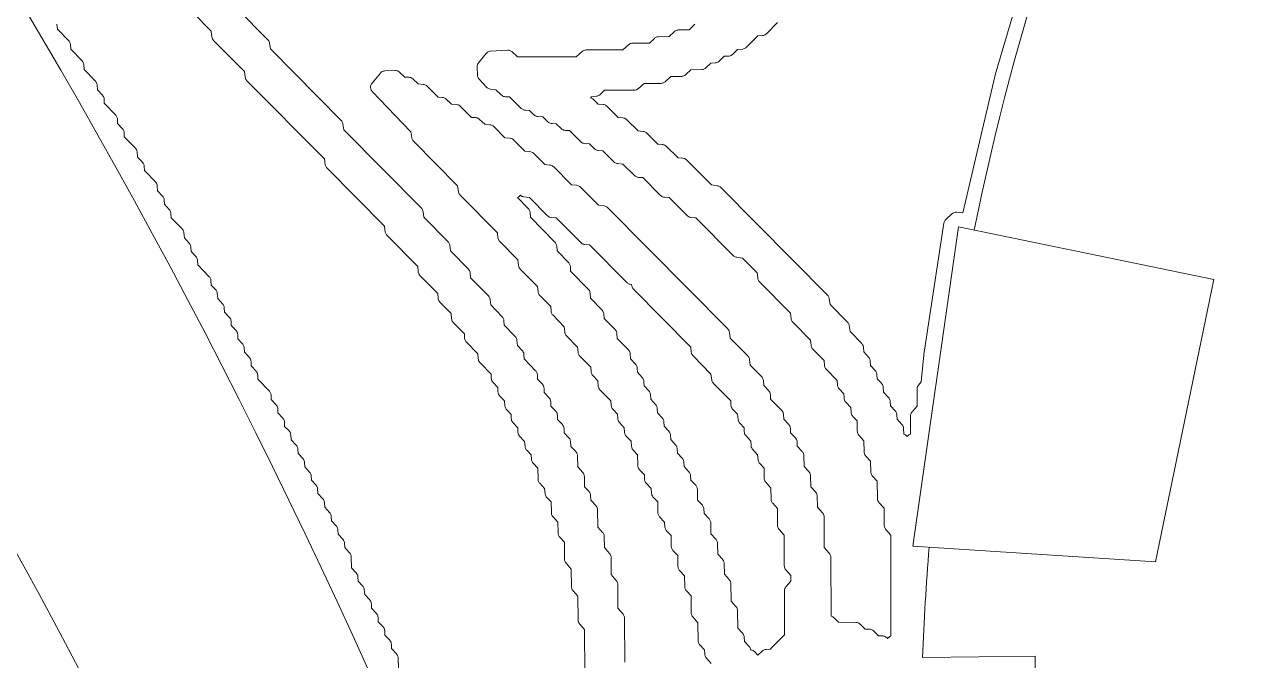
# Model space of a CAD drawing. Header units: inches. Extents: x 36 to 80.1, y 17.3 to 55.9.
# Drawn here: x 41.015 to 45.946, y 43.23 to 45.763 of the extents above; entities that cross this region are included whole.
import ezdxf

# ---------------------------------------------------------------- set-up
doc = ezdxf.new("R2010")
doc.units = ezdxf.units.IN
doc.layers.add('01_ORIGINAL_CAD', color=7, linetype='CONTINUOUS', lineweight=20)
doc.layers.add('02_APPROVED_PDF_OUTLINES', color=7, linetype='CONTINUOUS', lineweight=15)

msp = doc.modelspace()

# ---------------------------------------------------------------- linework, layer by layer
at = {"layer": '01_ORIGINAL_CAD'}
for points in [[(44.2832, 37.0838, 0.090917), (40.9305, 45.9685, -0.652582), (40.9305, 49.0108, -0.158741), (45.0035, 48.4251, -0.098355), (47.824, 46.2028), (47.7547, 46.078)], [(47.0869, 44.6297, -0.062406), (47.763, 46.0735), (45.5722, 47.2899, 0.058367), (44.8008, 44.9442, 0.058367)], [(44.6214, 43.6801, 0.010358), (44.595, 43.2412)]]:
    msp.add_lwpolyline(points, format="xyb", dxfattribs=at)
msp.add_lwpolyline([(45.7571, 44.7481), (44.7382, 44.9571), (44.5564, 43.6842), (45.5244, 43.6224)], close=True, dxfattribs=at)
for points in [[(45.0437, 43.247), (44.595, 43.2412)], [(44.8072, 41.4818), (44.7991, 41.881), (45.0612, 41.8863), (45.0437, 43.247)]]:
    msp.add_lwpolyline(points, dxfattribs=at)
msp.add_arc((22.064, 33.1953), 21.6191, 354.05829, 36.03187, dxfattribs=at)
at = {"layer": '02_APPROVED_PDF_OUTLINES'}
for points in [[(45.0605, 46.1567), (44.8845, 45.5639), (44.8841, 45.5625), (44.7552, 45.0128), (44.7316, 45.0156), (44.7284, 45.0157), (44.7253, 45.0155), (44.7223, 45.0149), (44.7193, 45.0139), (44.7165, 45.0126), (44.7139, 45.0109), (44.7115, 45.0089), (44.688, 44.9867), (44.6857, 44.9843), (44.6838, 44.9816), (44.6823, 44.9787), (44.6812, 44.9756), (44.6805, 44.9723), (44.6, 44.4493), (44.5998, 44.448), (44.5892, 44.3398), (44.5789, 44.3269), (44.577, 44.3241), (44.5755, 44.3212), (44.5743, 44.318), (44.5737, 44.3147), (44.5734, 44.3113), (44.5733, 44.2434), (44.5532, 44.2203), (44.5511, 44.2175), (44.5494, 44.2143), (44.5481, 44.211), (44.5474, 44.2075), (44.5471, 44.2039), (44.547, 44.1313), (44.5463, 44.1311), (44.5432, 44.1297), (44.5403, 44.1279), (44.5376, 44.1258), (44.5339, 44.1223), (44.5302, 44.1258), (44.5275, 44.1279), (44.5246, 44.1297), (44.5215, 44.131), (44.5202, 44.1314), (44.5196, 44.1537), (44.5193, 44.1567), (44.5187, 44.1596), (44.5177, 44.1625), (44.5164, 44.1652), (44.5148, 44.1677), (44.5129, 44.1701), (44.4937, 44.1906), (44.4929, 44.2078), (44.4925, 44.2113), (44.4916, 44.2147), (44.4903, 44.218), (44.4885, 44.221), (44.4862, 44.2237), (44.467, 44.2443), (44.4663, 44.2614), (44.4659, 44.2649), (44.465, 44.2684), (44.4636, 44.2716), (44.4618, 44.2746), (44.4596, 44.2774), (44.44, 44.2984), (44.4382, 44.3188), (44.4377, 44.3221), (44.4367, 44.3254), (44.4352, 44.3285), (44.4334, 44.3314), (44.4312, 44.334), (44.4137, 44.3519), (44.413, 44.3688), (44.4126, 44.3723), (44.4117, 44.3757), (44.4103, 44.3789), (44.4085, 44.382), (44.4063, 44.3847), (44.3871, 44.4053), (44.3863, 44.4224), (44.3859, 44.4259), (44.385, 44.4293), (44.3837, 44.4326), (44.3819, 44.4356), (44.3796, 44.4384), (44.3605, 44.4589), (44.3597, 44.4761), (44.3594, 44.4791), (44.3587, 44.482), (44.3577, 44.4848), (44.3563, 44.4875), (44.3547, 44.49), (44.3527, 44.4923), (44.3063, 44.5406), (44.303, 44.5638), (44.3024, 44.5669), (44.3013, 44.5699), (44.2999, 44.5728), (44.2981, 44.5755), (44.296, 44.5779), (44.2264, 44.6481), (44.2232, 44.6711), (44.2225, 44.6742), (44.2215, 44.6772), (44.2201, 44.6801), (44.2183, 44.6828), (44.2162, 44.6852), (43.7907, 45.1143), (43.7882, 45.1165), (43.7856, 45.1183), (43.7827, 45.1197), (43.7796, 45.1208), (43.7764, 45.1215), (43.7538, 45.1247), (43.6554, 45.2235), (43.6528, 45.2258), (43.6499, 45.2277), (43.6467, 45.2292), (43.6434, 45.2302), (43.6399, 45.2308), (43.6201, 45.2325), (43.5728, 45.2788), (43.5705, 45.2807), (43.568, 45.2824), (43.5653, 45.2838), (43.5624, 45.2849), (43.5595, 45.2855), (43.5564, 45.2859), (43.5401, 45.2866), (43.4959, 45.3308), (43.4933, 45.3331), (43.4904, 45.335), (43.4872, 45.3364), (43.4839, 45.3374), (43.4804, 45.338), (43.4608, 45.3397), (43.4162, 45.3844), (43.4135, 45.3867), (43.4106, 45.3886), (43.4075, 45.39), (43.4041, 45.3911), (43.4007, 45.3916), (43.3811, 45.3934), (43.3364, 45.438), (43.3338, 45.4403), (43.3309, 45.4422), (43.3277, 45.4437), (43.3244, 45.4447), (43.321, 45.4452), (43.3013, 45.447), (43.2832, 45.4649), (43.2808, 45.467), (43.278, 45.4688), (43.2751, 45.4703), (43.272, 45.4713), (43.2706, 45.4716), (43.2706, 45.472), (43.2747, 45.4761), (43.2943, 45.4779), (43.2977, 45.4785), (43.301, 45.4795), (43.3042, 45.4809), (43.3071, 45.4828), (43.3097, 45.4851), (43.3268, 45.5021), (43.4459, 45.5025), (43.4489, 45.5027), (43.4519, 45.5032), (43.4547, 45.5041), (43.4575, 45.5054), (43.4601, 45.507), (43.4624, 45.5088), (43.4852, 45.5291), (43.5521, 45.5294), (43.5551, 45.5296), (43.558, 45.5302), (43.5609, 45.5311), (43.5636, 45.5323), (43.5662, 45.5339), (43.5686, 45.5357), (43.5915, 45.5562), (43.6349, 45.5572), (43.638, 45.5574), (43.641, 45.5581), (43.6439, 45.5591), (43.6467, 45.5604), (43.6492, 45.5621), (43.6516, 45.5641), (43.6716, 45.5831), (43.7145, 45.5841), (43.7176, 45.5843), (43.7206, 45.585), (43.7235, 45.586), (43.7263, 45.5873), (43.7288, 45.589), (43.7312, 45.591), (43.7514, 45.6102), (43.7681, 45.611), (43.7717, 45.6114), (43.7751, 45.6123), (43.7784, 45.6137), (43.7815, 45.6156), (43.7842, 45.6178), (43.8044, 45.6371), (43.8211, 45.6379), (43.8247, 45.6383), (43.8281, 45.6392), (43.8314, 45.6406), (43.8345, 45.6425), (43.8373, 45.6447), (43.8579, 45.6644), (43.8779, 45.6662), (43.8813, 45.6668), (43.8847, 45.6678), (43.8878, 45.6693), (43.8908, 45.6712), (43.8934, 45.6735), (43.9378, 45.7182), (43.9574, 45.72), (43.9609, 45.7205), (43.9642, 45.7215), (43.9674, 45.723), (43.9703, 45.7249), (43.9729, 45.7272), (44.0174, 45.7719)], [(41.6866, 45.8103), (41.7581, 45.7378), (41.7613, 45.7148), (41.762, 45.7117), (41.763, 45.7086), (41.7645, 45.7058), (41.7662, 45.7031), (41.7683, 45.7007), (41.8911, 45.5768), (41.8944, 45.5539), (41.895, 45.5507), (41.8961, 45.5477), (41.8975, 45.5448), (41.8993, 45.5421), (41.9014, 45.5397), (42.2103, 45.2282), (42.2136, 45.2052), (42.2142, 45.202), (42.2153, 45.199), (42.2167, 45.1961), (42.2185, 45.1935), (42.2206, 45.191), (42.4497, 44.9599), (42.453, 44.9369), (42.4536, 44.9338), (42.4547, 44.9308), (42.4561, 44.9279), (42.4579, 44.9252), (42.46, 44.9228), (42.5823, 44.7995), (42.584, 44.7796), (42.5845, 44.7762), (42.5856, 44.7728), (42.587, 44.7697), (42.5889, 44.7668), (42.5911, 44.7642), (42.6621, 44.6923), (42.6638, 44.6723), (42.6644, 44.6689), (42.6654, 44.6656), (42.6668, 44.6624), (42.6687, 44.6595), (42.6709, 44.6569), (42.7153, 44.6118), (42.7171, 44.5918), (42.7176, 44.5884), (42.7186, 44.5851), (42.7201, 44.582), (42.7219, 44.5791), (42.7242, 44.5764), (42.7681, 44.5317), (42.7689, 44.515), (42.7692, 44.512), (42.7699, 44.509), (42.7709, 44.5062), (42.7722, 44.5035), (42.7739, 44.501), (42.7759, 44.4987), (42.8218, 44.451), (42.8236, 44.4308), (42.8241, 44.4274), (42.8251, 44.4241), (42.8266, 44.421), (42.8284, 44.4181), (42.8307, 44.4155), (42.8746, 44.3708), (42.8754, 44.354), (42.8758, 44.3505), (42.8767, 44.3471), (42.878, 44.3438), (42.8799, 44.3408), (42.8821, 44.338), (42.9013, 44.3175), (42.902, 44.3003), (42.9024, 44.2968), (42.9033, 44.2934), (42.9047, 44.2902), (42.9065, 44.2871), (42.9087, 44.2844), (42.9283, 44.2634), (42.9301, 44.243), (42.9306, 44.2396), (42.9316, 44.2364), (42.9331, 44.2332), (42.9349, 44.2304), (42.9371, 44.2278), (42.9546, 44.2099), (42.9553, 44.193), (42.9557, 44.1895), (42.9566, 44.1861), (42.958, 44.1828), (42.9598, 44.1798), (42.962, 44.1771), (42.9812, 44.1565), (42.982, 44.1394), (42.9824, 44.1358), (42.9833, 44.1324), (42.9846, 44.1292), (42.9864, 44.1261), (42.9887, 44.1234), (43.0083, 44.1024), (43.01, 44.082), (43.0106, 44.0787), (43.0116, 44.0754), (43.013, 44.0723), (43.0148, 44.0694), (43.0171, 44.0668), (43.0345, 44.0489), (43.0353, 44.032), (43.0357, 44.0285), (43.0366, 44.0251), (43.0379, 44.0219), (43.0397, 44.0188), (43.042, 44.0161), (43.0609, 43.9958), (43.0619, 43.9521), (43.0622, 43.949), (43.0628, 43.9461), (43.0638, 43.9432), (43.0651, 43.9405), (43.0667, 43.9379), (43.0687, 43.9356), (43.0882, 43.9146), (43.09, 43.8942), (43.0906, 43.8908), (43.0916, 43.8876), (43.093, 43.8844), (43.0948, 43.8816), (43.097, 43.879), (43.1143, 43.8613), (43.1153, 43.8179), (43.1155, 43.8149), (43.1161, 43.8119), (43.1171, 43.809), (43.1184, 43.8063), (43.1201, 43.8038), (43.122, 43.8014), (43.141, 43.7811), (43.142, 43.7374), (43.1422, 43.7344), (43.1428, 43.7314), (43.1438, 43.7285), (43.1451, 43.7258), (43.1468, 43.7233), (43.1487, 43.7209), (43.1675, 43.7008), (43.1679, 43.6333), (43.1681, 43.6297), (43.1689, 43.6263), (43.1702, 43.6229), (43.1719, 43.6198), (43.1741, 43.617), (43.1943, 43.5938), (43.1955, 43.5229), (43.1957, 43.5199), (43.1963, 43.5169), (43.1973, 43.5139), (43.1986, 43.5112), (43.2002, 43.5086), (43.2022, 43.5062), (43.221, 43.4861), (43.2214, 43.3918), (43.2217, 43.3882), (43.2225, 43.3848), (43.2237, 43.3814), (43.2255, 43.3783), (43.2276, 43.3755), (43.2478, 43.3524), (43.2484, 43.1771)], [(43.4076, 43.2221), (43.407, 43.3979), (43.4067, 43.4015), (43.406, 43.405), (43.4047, 43.4083), (43.403, 43.4115), (43.4008, 43.4143), (43.3807, 43.4374), (43.3802, 43.5322), (43.3799, 43.5357), (43.3792, 43.5392), (43.3779, 43.5425), (43.3762, 43.5457), (43.374, 43.5485), (43.3538, 43.5716), (43.3535, 43.6395), (43.3532, 43.6431), (43.3524, 43.6465), (43.3512, 43.6499), (43.3494, 43.653), (43.3473, 43.6558), (43.3269, 43.6791), (43.3259, 43.7232), (43.3257, 43.7263), (43.325, 43.7292), (43.3241, 43.7321), (43.3228, 43.7348), (43.3211, 43.7374), (43.3192, 43.7397), (43.3003, 43.76), (43.2992, 43.8304), (43.2989, 43.8335), (43.2983, 43.8365), (43.2974, 43.8394), (43.296, 43.8421), (43.2944, 43.8447), (43.2925, 43.8471), (43.2729, 43.8681), (43.2711, 43.8884), (43.2705, 43.8918), (43.2695, 43.8951), (43.2681, 43.8982), (43.2663, 43.9011), (43.2641, 43.9037), (43.247, 43.9212), (43.2467, 43.9616), (43.2464, 43.9651), (43.2456, 43.9686), (43.2444, 43.9719), (43.2426, 43.975), (43.2405, 43.9778), (43.2201, 44.0011), (43.2191, 44.0452), (43.2189, 44.0483), (43.2183, 44.0512), (43.2173, 44.0541), (43.216, 44.0568), (43.2143, 44.0594), (43.2124, 44.0617), (43.1928, 44.0827), (43.191, 44.1031), (43.1905, 44.1065), (43.1895, 44.1098), (43.1881, 44.1129), (43.1862, 44.1158), (43.184, 44.1184), (43.1666, 44.1363), (43.1658, 44.1531), (43.1654, 44.1566), (43.1645, 44.16), (43.1631, 44.1633), (43.1613, 44.1663), (43.1591, 44.1691), (43.1399, 44.1896), (43.1392, 44.2068), (43.1388, 44.2103), (43.1379, 44.2137), (43.1365, 44.2169), (43.1347, 44.22), (43.1325, 44.2227), (43.1133, 44.2433), (43.1125, 44.2604), (43.1121, 44.2639), (43.1112, 44.2673), (43.1099, 44.2706), (43.108, 44.2736), (43.1058, 44.2764), (43.0866, 44.2969), (43.0859, 44.3141), (43.0855, 44.3176), (43.0846, 44.321), (43.0832, 44.3243), (43.0814, 44.3273), (43.0792, 44.33), (43.06, 44.3506), (43.0592, 44.3677), (43.0589, 44.3707), (43.0582, 44.3737), (43.0572, 44.3765), (43.0559, 44.3792), (43.0542, 44.3817), (43.0523, 44.384), (43.0067, 44.4313), (43.006, 44.4482), (43.0056, 44.4517), (43.0047, 44.4551), (43.0033, 44.4584), (43.0015, 44.4614), (42.9993, 44.4642), (42.9797, 44.4852), (42.9779, 44.5055), (42.9774, 44.5089), (42.9764, 44.5122), (42.9749, 44.5154), (42.9731, 44.5183), (42.9708, 44.5209), (42.9268, 44.5656), (42.9261, 44.5824), (42.9258, 44.5854), (42.9251, 44.5883), (42.9241, 44.5911), (42.9228, 44.5938), (42.9211, 44.5963), (42.9191, 44.5986), (42.8732, 44.6463), (42.8714, 44.6665), (42.8709, 44.6699), (42.8699, 44.6732), (42.8684, 44.6763), (42.8666, 44.6792), (42.8643, 44.6819), (42.7933, 44.7538), (42.7916, 44.7738), (42.791, 44.7772), (42.79, 44.7805), (42.7886, 44.7836), (42.7867, 44.7865), (42.7845, 44.7892), (42.713, 44.8616), (42.7098, 44.8847), (42.7091, 44.8878), (42.7081, 44.8908), (42.7066, 44.8937), (42.7049, 44.8964), (42.7027, 44.8988), (42.6066, 44.9958), (42.6033, 45.0188), (42.6027, 45.0219), (42.6016, 45.0249), (42.6002, 45.0278), (42.5984, 45.0305), (42.5963, 45.0329), (42.2874, 45.3445), (42.2841, 45.3675), (42.2835, 45.3706), (42.2824, 45.3736), (42.281, 45.3765), (42.2792, 45.3792), (42.2771, 45.3816), (41.9948, 45.6663), (41.9915, 45.6893), (41.9909, 45.6925), (41.9898, 45.6955), (41.9884, 45.6984), (41.9866, 45.701), (41.9845, 45.7034), (41.8622, 45.8268)], [(42.505, 43.1961), (42.504, 43.2395), (42.5037, 43.2425), (42.5031, 43.2455), (42.5021, 43.2484), (42.5008, 43.2511), (42.4992, 43.2537), (42.4972, 43.256), (42.4781, 43.2765), (42.4773, 43.2937), (42.4769, 43.2972), (42.476, 43.3006), (42.4746, 43.3039), (42.4728, 43.3069), (42.4706, 43.3097), (42.4514, 43.3302), (42.4507, 43.3474), (42.4502, 43.3509), (42.4494, 43.3543), (42.448, 43.3575), (42.4462, 43.3606), (42.444, 43.3633), (42.4248, 43.3839), (42.424, 43.401), (42.4236, 43.4045), (42.4227, 43.4079), (42.4213, 43.4112), (42.4195, 43.4142), (42.4173, 43.417), (42.3981, 43.4375), (42.3974, 43.4547), (42.397, 43.4582), (42.3961, 43.4616), (42.3947, 43.4649), (42.3929, 43.4679), (42.3907, 43.4706), (42.3711, 43.4916), (42.3693, 43.512), (42.3687, 43.5154), (42.3677, 43.5187), (42.3663, 43.5218), (42.3645, 43.5247), (42.3623, 43.5273), (42.3448, 43.5452), (42.3441, 43.562), (42.3437, 43.5655), (42.3428, 43.5689), (42.3414, 43.5722), (42.3396, 43.5752), (42.3374, 43.578), (42.3184, 43.5983), (42.3174, 43.642), (42.3171, 43.645), (42.3165, 43.648), (42.3155, 43.6508), (42.3142, 43.6536), (42.3126, 43.6561), (42.3107, 43.6585), (42.2915, 43.679), (42.2907, 43.6962), (42.2903, 43.6997), (42.2894, 43.7031), (42.2881, 43.7063), (42.2862, 43.7094), (42.284, 43.7121), (42.2648, 43.7327), (42.2641, 43.7498), (42.2637, 43.7533), (42.2628, 43.7567), (42.2614, 43.76), (42.2596, 43.763), (42.2574, 43.7658), (42.2382, 43.7863), (42.2374, 43.8035), (42.237, 43.807), (42.2361, 43.8104), (42.2348, 43.8137), (42.2329, 43.8167), (42.2307, 43.8194), (42.2115, 43.84), (42.2108, 43.8571), (42.2104, 43.8607), (42.2095, 43.8641), (42.2081, 43.8673), (42.2063, 43.8704), (42.2041, 43.8731), (42.1845, 43.8941), (42.1827, 43.9145), (42.1822, 43.9178), (42.1812, 43.9211), (42.1797, 43.9242), (42.1779, 43.9271), (42.1757, 43.9297), (42.1582, 43.9476), (42.1575, 43.9645), (42.1571, 43.968), (42.1562, 43.9714), (42.1548, 43.9746), (42.153, 43.9777), (42.1508, 43.9804), (42.1316, 44.001), (42.1308, 44.0181), (42.1304, 44.0216), (42.1295, 44.025), (42.1282, 44.0283), (42.1264, 44.0313), (42.1241, 44.0341), (42.105, 44.0546), (42.1042, 44.0718), (42.1038, 44.0753), (42.1029, 44.0787), (42.1015, 44.082), (42.0997, 44.085), (42.0975, 44.0877), (42.0779, 44.1087), (42.0761, 44.1291), (42.0756, 44.1325), (42.0746, 44.1358), (42.0732, 44.1389), (42.0713, 44.1418), (42.0691, 44.1444), (42.0517, 44.1623), (42.0509, 44.1791), (42.0505, 44.1826), (42.0496, 44.186), (42.0482, 44.1893), (42.0464, 44.1923), (42.0442, 44.1951), (42.025, 44.2156), (42.0243, 44.2328), (42.0239, 44.2363), (42.023, 44.2397), (42.0216, 44.2429), (42.0198, 44.246), (42.0176, 44.2487), (41.9984, 44.2693), (41.9976, 44.2864), (41.9973, 44.2894), (41.9966, 44.2923), (41.9956, 44.2952), (41.9943, 44.2979), (41.9926, 44.3004), (41.9906, 44.3027), (41.9451, 44.35), (41.9444, 44.3669), (41.944, 44.3704), (41.9431, 44.3738), (41.9417, 44.3771), (41.9399, 44.3801), (41.9377, 44.3829), (41.9185, 44.4034), (41.9177, 44.4206), (41.9173, 44.4241), (41.9164, 44.4275), (41.9151, 44.4307), (41.9132, 44.4338), (41.911, 44.4365), (41.8914, 44.4575), (41.8896, 44.4779), (41.8891, 44.4813), (41.8881, 44.4845), (41.8867, 44.4877), (41.8848, 44.4905), (41.8826, 44.4931), (41.8652, 44.511), (41.8644, 44.5279), (41.864, 44.5314), (41.8631, 44.5348), (41.8618, 44.5381), (41.8599, 44.5411), (41.8577, 44.5438), (41.8385, 44.5644), (41.8378, 44.5815), (41.8374, 44.5851), (41.8365, 44.5885), (41.8351, 44.5917), (41.8333, 44.5948), (41.8311, 44.5975), (41.8119, 44.618), (41.8111, 44.6352), (41.8107, 44.6387), (41.8098, 44.6421), (41.8085, 44.6454), (41.8067, 44.6484), (41.8044, 44.6512), (41.7848, 44.6721), (41.783, 44.6925), (41.7825, 44.6959), (41.7815, 44.6992), (41.7801, 44.7023), (41.7783, 44.7052), (41.776, 44.7078), (41.7586, 44.7257), (41.7578, 44.7425), (41.7575, 44.7455), (41.7569, 44.7484), (41.7558, 44.7513), (41.7545, 44.754), (41.7528, 44.7565), (41.7509, 44.7588), (41.7054, 44.8061), (41.7046, 44.823), (41.7042, 44.8265), (41.7033, 44.8299), (41.7019, 44.8332), (41.7001, 44.8362), (41.6979, 44.839), (41.6787, 44.8595), (41.678, 44.8767), (41.6776, 44.8802), (41.6767, 44.8836), (41.6753, 44.8868), (41.6735, 44.8899), (41.6713, 44.8926), (41.6517, 44.9136), (41.6499, 44.934), (41.6493, 44.9374), (41.6483, 44.9407), (41.6469, 44.9438), (41.645, 44.9467), (41.6428, 44.9493), (41.5988, 44.994), (41.5981, 45.0108), (41.5977, 45.0143), (41.5968, 45.0177), (41.5954, 45.021), (41.5936, 45.024), (41.5914, 45.0268), (41.5722, 45.0473), (41.5714, 45.0645), (41.571, 45.068), (41.5701, 45.0714), (41.5688, 45.0746), (41.5669, 45.0777), (41.5647, 45.0804), (41.5451, 45.1014), (41.5433, 45.1218), (41.5428, 45.1252), (41.5418, 45.1285), (41.5404, 45.1316), (41.5385, 45.1345), (41.5362, 45.1371), (41.4923, 45.1818), (41.4915, 45.1986), (41.4911, 45.2021), (41.4902, 45.2055), (41.4889, 45.2088), (41.4871, 45.2118), (41.4848, 45.2146), (41.4652, 45.2356), (41.4634, 45.2559), (41.4629, 45.2593), (41.4619, 45.2626), (41.4605, 45.2658), (41.4586, 45.2687), (41.4564, 45.2713), (41.4124, 45.316), (41.4116, 45.3328), (41.4112, 45.3363), (41.4103, 45.3397), (41.409, 45.3429), (41.4072, 45.346), (41.4049, 45.3487), (41.3858, 45.3692), (41.385, 45.3864), (41.3847, 45.3894), (41.384, 45.3923), (41.383, 45.3952), (41.3816, 45.3978), (41.38, 45.4003), (41.378, 45.4026), (41.3325, 45.4499), (41.3318, 45.4669), (41.3314, 45.4704), (41.3305, 45.4738), (41.3291, 45.4771), (41.3273, 45.4801), (41.3251, 45.4828), (41.3055, 45.5038), (41.3037, 45.5242), (41.3031, 45.5276), (41.3021, 45.5309), (41.3007, 45.534), (41.2988, 45.5369), (41.2966, 45.5395), (41.2522, 45.5847), (41.2504, 45.6047), (41.2499, 45.6081), (41.2489, 45.6114), (41.2474, 45.6145), (41.2456, 45.6174), (41.2433, 45.62), (41.1989, 45.6652), (41.1972, 45.6852), (41.1966, 45.6886), (41.1956, 45.6919), (41.1942, 45.695), (41.1923, 45.6979), (41.1901, 45.7005), (41.1457, 45.7456), (41.1439, 45.7656)], [(43.6874, 45.7646), (43.6845, 45.7627), (43.6819, 45.7604), (43.6646, 45.7432), (43.622, 45.7422), (43.6189, 45.7419), (43.6159, 45.7413), (43.613, 45.7403), (43.6102, 45.739), (43.6077, 45.7373), (43.6053, 45.7353), (43.5853, 45.7163), (43.5424, 45.7153), (43.5393, 45.715), (43.5363, 45.7144), (43.5334, 45.7134), (43.5307, 45.7121), (43.5281, 45.7104), (43.5257, 45.7084), (43.506, 45.6896), (43.4396, 45.6893), (43.4366, 45.6891), (43.4336, 45.6885), (43.4307, 45.6876), (43.428, 45.6863), (43.4254, 45.6848), (43.4231, 45.6829), (43.4003, 45.6627), (43.2539, 45.6623), (43.2508, 45.6621), (43.2479, 45.6615), (43.245, 45.6606), (43.2422, 45.6594), (43.2397, 45.6578), (43.2373, 45.6559), (43.2146, 45.6357), (42.9807, 45.6355), (42.9579, 45.6557), (42.9553, 45.6578), (42.9524, 45.6594), (42.9494, 45.6607), (42.9463, 45.6615), (42.943, 45.662), (42.9397, 45.662), (42.873, 45.6578), (42.8696, 45.6573), (42.8663, 45.6564), (42.8632, 45.6551), (42.8603, 45.6533), (42.8576, 45.6512), (42.8553, 45.6487), (42.8245, 45.6113), (42.8227, 45.6089), (42.8212, 45.6062), (42.8201, 45.6034), (42.8193, 45.6005), (42.8189, 45.5975), (42.8188, 45.5945), (42.82, 45.562), (42.8204, 45.5584), (42.8213, 45.5549), (42.8226, 45.5516), (42.8245, 45.5485), (42.8268, 45.5457), (42.8566, 45.5141), (42.859, 45.5118), (42.8618, 45.5098), (42.8648, 45.5083), (42.8679, 45.5072), (42.8712, 45.5065), (42.8943, 45.5032), (42.9156, 45.483), (42.9184, 45.4807), (42.9214, 45.4789), (42.9247, 45.4775), (42.9282, 45.4766), (42.9317, 45.4761), (42.9482, 45.4754), (42.9951, 45.4296), (42.9974, 45.4276), (42.9999, 45.4259), (43.0026, 45.4246), (43.0055, 45.4235), (43.0084, 45.4228), (43.0114, 45.4225), (43.0279, 45.4218), (43.0455, 45.4043), (43.0481, 45.4021), (43.051, 45.4002), (43.0541, 45.3988), (43.0574, 45.3977), (43.0609, 45.3972), (43.0809, 45.3954), (43.1016, 45.3758), (43.1044, 45.3735), (43.1074, 45.3716), (43.1107, 45.3702), (43.1142, 45.3693), (43.1177, 45.3689), (43.1345, 45.3682), (43.1548, 45.349), (43.1575, 45.3467), (43.1606, 45.3448), (43.1639, 45.3434), (43.1673, 45.3425), (43.1709, 45.3421), (43.1872, 45.3414), (43.2314, 45.2972), (43.234, 45.2949), (43.2369, 45.293), (43.2401, 45.2915), (43.2434, 45.2905), (43.2469, 45.29), (43.2669, 45.2882), (43.2876, 45.2685), (43.2904, 45.2663), (43.2934, 45.2644), (43.2967, 45.263), (43.3002, 45.2621), (43.3037, 45.2617), (43.3201, 45.261), (43.3643, 45.2168), (43.3669, 45.2145), (43.3698, 45.2126), (43.373, 45.2111), (43.3763, 45.2101), (43.3798, 45.2096), (43.3995, 45.2078), (43.4468, 45.1616), (43.4491, 45.1596), (43.4516, 45.1579), (43.4544, 45.1565), (43.4572, 45.1555), (43.4602, 45.1548), (43.4632, 45.1545), (43.4795, 45.1538), (43.5503, 45.0827), (43.5529, 45.0805), (43.5559, 45.0786), (43.559, 45.0771), (43.5624, 45.076), (43.5658, 45.0755), (43.5854, 45.0738), (43.6566, 45.0023), (43.6593, 45), (43.6622, 44.9981), (43.6654, 44.9966), (43.6687, 44.9956), (43.6721, 44.9951), (43.6917, 44.9933), (43.8404, 44.8433), (43.8429, 44.8412), (43.8455, 44.8394), (43.8484, 44.8379), (43.8515, 44.8369), (43.8547, 44.8362), (43.8773, 44.833), (43.9361, 44.7737), (43.9378, 44.7537), (43.9384, 44.7503), (43.9394, 44.747), (43.9408, 44.7439), (43.9427, 44.741), (43.9449, 44.7383), (44.0691, 44.6128), (44.0709, 44.5928), (44.0714, 44.5894), (44.0724, 44.5861), (44.0738, 44.583), (44.0757, 44.58), (44.078, 44.5774), (44.1489, 44.5055), (44.1507, 44.4855), (44.1512, 44.4821), (44.1522, 44.4788), (44.1537, 44.4757), (44.1555, 44.4728), (44.1578, 44.4702), (44.2022, 44.425), (44.2039, 44.405), (44.2045, 44.4016), (44.2055, 44.3983), (44.2069, 44.3952), (44.2088, 44.3923), (44.211, 44.3897), (44.255, 44.345), (44.2557, 44.3282), (44.2561, 44.3247), (44.257, 44.3213), (44.2584, 44.318), (44.2602, 44.315), (44.2624, 44.3122), (44.2816, 44.2917), (44.2824, 44.2745), (44.2828, 44.271), (44.2837, 44.2676), (44.285, 44.2644), (44.2869, 44.2613), (44.2891, 44.2586), (44.3087, 44.2376), (44.3105, 44.2172), (44.311, 44.2138), (44.312, 44.2106), (44.3134, 44.2074), (44.3153, 44.2046), (44.3175, 44.2019), (44.3345, 44.1844), (44.3349, 44.1441), (44.3351, 44.1405), (44.3359, 44.1371), (44.3372, 44.1338), (44.3389, 44.1306), (44.341, 44.1278), (44.3614, 44.1046), (44.3624, 44.0604), (44.3627, 44.0574), (44.3633, 44.0544), (44.3642, 44.0515), (44.3656, 44.0488), (44.3672, 44.0463), (44.3691, 44.0439), (44.3881, 44.0236), (44.3891, 43.9799), (44.3894, 43.9769), (44.39, 43.9739), (44.3909, 43.971), (44.3923, 43.9683), (44.3939, 43.9658), (44.3958, 43.9634), (44.4146, 43.9433), (44.415, 43.8758), (44.4153, 43.8722), (44.416, 43.8688), (44.4173, 43.8654), (44.419, 43.8623), (44.4212, 43.8595), (44.4414, 43.8364), (44.4417, 43.7685), (44.442, 43.7649), (44.4428, 43.7614), (44.4441, 43.7581), (44.4458, 43.755), (44.4479, 43.7521), (44.4681, 43.7291), (44.4688, 43.326), (44.4682, 43.3258), (44.4651, 43.3244), (44.4622, 43.3227), (44.4595, 43.3205), (44.4558, 43.317), (44.4521, 43.3205), (44.4493, 43.3227), (44.4463, 43.3245), (44.443, 43.3259), (44.4396, 43.3268), (44.4361, 43.3272), (44.4194, 43.3279), (44.3991, 43.3472), (44.3963, 43.3494), (44.3933, 43.3513), (44.39, 43.3527), (44.3865, 43.3536), (44.383, 43.354), (44.3663, 43.3547), (44.346, 43.374), (44.3436, 43.3759), (44.341, 43.3776), (44.3382, 43.379), (44.3352, 43.38), (44.3322, 43.3806), (44.3291, 43.3808), (44.2601, 43.3818), (44.2427, 43.3989), (44.2403, 43.4011), (44.2376, 43.4029), (44.2346, 43.4043), (44.2315, 43.4053), (44.2301, 43.4056), (44.2294, 43.6401), (44.2292, 43.6437), (44.2284, 43.6472), (44.2271, 43.6505), (44.2254, 43.6536), (44.2232, 43.6565), (44.2031, 43.6795), (44.2026, 43.8012), (44.2023, 43.8047), (44.2015, 43.8082), (44.2003, 43.8115), (44.1985, 43.8147), (44.1964, 43.8175), (44.176, 43.8408), (44.175, 43.8849), (44.1748, 43.8879), (44.1742, 43.8909), (44.1732, 43.8938), (44.1719, 43.8965), (44.1702, 43.8991), (44.1683, 43.9014), (44.1493, 43.9217), (44.1483, 43.9654), (44.1481, 43.9684), (44.1475, 43.9714), (44.1465, 43.9743), (44.1452, 43.977), (44.1435, 43.9796), (44.1416, 43.9819), (44.1226, 44.0022), (44.1216, 44.0459), (44.1214, 44.0489), (44.1208, 44.0519), (44.1198, 44.0548), (44.1185, 44.0575), (44.1168, 44.0601), (44.1149, 44.0624), (44.0957, 44.083), (44.095, 44.1001), (44.0946, 44.1036), (44.0937, 44.107), (44.0923, 44.1103), (44.0905, 44.1133), (44.0883, 44.1161), (44.0691, 44.1366), (44.0683, 44.1538), (44.0679, 44.1573), (44.067, 44.1607), (44.0657, 44.164), (44.0638, 44.167), (44.0616, 44.1697), (44.042, 44.1907), (44.0402, 44.2111), (44.0397, 44.2145), (44.0387, 44.2178), (44.0373, 44.2209), (44.0354, 44.2238), (44.0332, 44.2264), (43.9892, 44.2711), (43.9884, 44.2879), (43.988, 44.2914), (43.9871, 44.2948), (43.9858, 44.2981), (43.984, 44.3011), (43.9817, 44.3039), (43.9621, 44.3249), (43.9603, 44.3452), (43.9598, 44.3486), (43.9588, 44.3519), (43.9574, 44.3551), (43.9555, 44.358), (43.9533, 44.3606), (43.9084, 44.4062), (43.9051, 44.4293), (43.9045, 44.4324), (43.9034, 44.4354), (43.902, 44.4383), (43.9002, 44.441), (43.8981, 44.4434), (43.8285, 44.5136), (43.8253, 44.5366), (43.8246, 44.5397), (43.8236, 44.5427), (43.8222, 44.5456), (43.8204, 44.5483), (43.8183, 44.5507), (43.3396, 45.0335), (43.3371, 45.0356), (43.3345, 45.0374), (43.3316, 45.0389), (43.3285, 45.0399), (43.3253, 45.0406), (43.3027, 45.0438), (43.2309, 45.1158), (43.2283, 45.1181), (43.2253, 45.12), (43.2222, 45.1215), (43.2188, 45.1225), (43.2154, 45.1231), (43.1958, 45.1248), (43.1246, 45.1963), (43.1219, 45.1986), (43.119, 45.2005), (43.1159, 45.2019), (43.1125, 45.203), (43.1091, 45.2035), (43.0894, 45.2053), (43.0448, 45.2499), (43.0422, 45.2522), (43.0393, 45.2541), (43.0361, 45.2556), (43.0328, 45.2566), (43.0293, 45.2571), (43.0097, 45.2589), (42.9651, 45.3035), (42.9624, 45.3058), (42.9595, 45.3077), (42.9564, 45.3092), (42.953, 45.3102), (42.9496, 45.3108), (42.93, 45.3125), (42.8853, 45.3572), (42.8827, 45.3594), (42.8798, 45.3613), (42.8766, 45.3628), (42.8733, 45.3638), (42.8699, 45.3644), (42.8499, 45.3661), (42.8291, 45.3858), (42.8263, 45.3881), (42.8233, 45.3899), (42.82, 45.3913), (42.8165, 45.3922), (42.813, 45.3927), (42.7967, 45.3934), (42.7525, 45.4376), (42.7498, 45.4399), (42.7469, 45.4418), (42.7438, 45.4432), (42.7404, 45.4443), (42.737, 45.4448), (42.717, 45.4466), (42.6962, 45.4662), (42.6935, 45.4685), (42.6904, 45.4704), (42.6871, 45.4718), (42.6837, 45.4727), (42.6801, 45.4731), (42.6638, 45.4738), (42.6196, 45.518), (42.617, 45.5203), (42.614, 45.5222), (42.6109, 45.5237), (42.6076, 45.5247), (42.6041, 45.5252), (42.5841, 45.527), (42.5634, 45.5467), (42.5606, 45.5489), (42.5575, 45.5508), (42.5543, 45.5522), (42.5508, 45.5531), (42.5473, 45.5535), (42.5305, 45.5542), (42.5102, 45.5735), (42.5077, 45.5756), (42.5049, 45.5773), (42.5019, 45.5787), (42.4987, 45.5797), (42.4954, 45.5802), (42.4921, 45.5803), (42.4514, 45.5789), (42.448, 45.5785), (42.4446, 45.5777), (42.4414, 45.5764), (42.4384, 45.5746), (42.4356, 45.5725), (42.4332, 45.57), (42.4001, 45.5307), (42.3981, 45.528), (42.3965, 45.5251), (42.3953, 45.522), (42.3946, 45.5188), (42.3942, 45.5155), (42.3943, 45.5121), (42.3949, 45.5089), (42.3959, 45.5057), (42.3972, 45.5027), (42.399, 45.4999), (42.4011, 45.4973), (42.5552, 45.336), (42.5584, 45.3128), (42.5591, 45.3096), (42.5601, 45.3066), (42.5616, 45.3037), (42.5633, 45.3011), (42.5654, 45.2987), (42.7414, 45.1212), (42.7447, 45.0982), (42.7453, 45.0951), (42.7463, 45.092), (42.7478, 45.0892), (42.7496, 45.0865), (42.7517, 45.0841), (42.9005, 44.934), (42.9023, 44.914), (42.9028, 44.9106), (42.9038, 44.9073), (42.9053, 44.9042), (42.9071, 44.9013), (42.9094, 44.8986), (42.9809, 44.8262), (42.9841, 44.8031), (42.9848, 44.8), (42.9858, 44.797), (42.9872, 44.7941), (42.989, 44.7914), (42.9911, 44.789), (43.0602, 44.7194), (43.062, 44.6994), (43.0625, 44.696), (43.0635, 44.6927), (43.0649, 44.6896), (43.0668, 44.6867), (43.069, 44.6841), (43.113, 44.6394), (43.1138, 44.6226), (43.1141, 44.6196), (43.1147, 44.6167), (43.1158, 44.6138), (43.1171, 44.6111), (43.1188, 44.6086), (43.1207, 44.6063), (43.1667, 44.5586), (43.1684, 44.5384), (43.169, 44.535), (43.17, 44.5317), (43.1714, 44.5286), (43.1733, 44.5257), (43.1755, 44.5231), (43.2199, 44.478), (43.2217, 44.458), (43.2222, 44.4546), (43.2232, 44.4513), (43.2247, 44.4481), (43.2265, 44.4452), (43.2288, 44.4426), (43.2727, 44.3979), (43.2735, 44.3811), (43.2739, 44.3776), (43.2748, 44.3742), (43.2762, 44.371), (43.278, 44.3679), (43.2802, 44.3652), (43.2998, 44.3442), (43.3016, 44.3238), (43.3021, 44.3204), (43.3031, 44.3171), (43.3046, 44.314), (43.3064, 44.3111), (43.3087, 44.3085), (43.3526, 44.2638), (43.3534, 44.247), (43.3538, 44.2435), (43.3547, 44.2401), (43.356, 44.2368), (43.3579, 44.2338), (43.3601, 44.231), (43.3793, 44.2105), (43.38, 44.1933), (43.3804, 44.1898), (43.3813, 44.1864), (43.3827, 44.1832), (43.3845, 44.1801), (43.3867, 44.1774), (43.4059, 44.1568), (43.4067, 44.1397), (43.4071, 44.1362), (43.408, 44.1327), (43.4093, 44.1295), (43.4111, 44.1265), (43.4134, 44.1237), (43.433, 44.1027), (43.4348, 44.0824), (43.4353, 44.079), (43.4363, 44.0757), (43.4377, 44.0726), (43.4395, 44.0697), (43.4418, 44.0671), (43.459, 44.0494), (43.46, 44.006), (43.4602, 44.003), (43.4609, 44.0001), (43.4618, 43.9972), (43.4632, 43.9945), (43.4648, 43.9919), (43.4667, 43.9896), (43.4859, 43.969), (43.4867, 43.9519), (43.4871, 43.9483), (43.488, 43.9449), (43.4893, 43.9417), (43.4911, 43.9386), (43.4934, 43.9359), (43.513, 43.9149), (43.5147, 43.8945), (43.5153, 43.8912), (43.5163, 43.8879), (43.5177, 43.8848), (43.5195, 43.8819), (43.5218, 43.8793), (43.539, 43.8616), (43.54, 43.8182), (43.5402, 43.8152), (43.5409, 43.8122), (43.5418, 43.8094), (43.5431, 43.8066), (43.5448, 43.8041), (43.5467, 43.8017), (43.5663, 43.7808), (43.5681, 43.7604), (43.5686, 43.757), (43.5696, 43.7537), (43.571, 43.7506), (43.5729, 43.7477), (43.5751, 43.7451), (43.5923, 43.7274), (43.5933, 43.6841), (43.5936, 43.681), (43.5942, 43.6781), (43.5952, 43.6752), (43.5965, 43.6725), (43.5981, 43.6699), (43.6, 43.6676), (43.619, 43.6473), (43.62, 43.6036), (43.6203, 43.6005), (43.6209, 43.5976), (43.6219, 43.5947), (43.6232, 43.592), (43.6248, 43.5894), (43.6267, 43.5871), (43.6457, 43.5668), (43.6467, 43.5231), (43.647, 43.52), (43.6476, 43.5171), (43.6486, 43.5142), (43.6499, 43.5115), (43.6515, 43.5089), (43.6534, 43.5066), (43.6722, 43.4864), (43.6726, 43.419), (43.6729, 43.4154), (43.6737, 43.4119), (43.6749, 43.4086), (43.6767, 43.4055), (43.6788, 43.4026), (43.6991, 43.3795), (43.7002, 43.3086), (43.7005, 43.3055), (43.7011, 43.3025), (43.702, 43.2996), (43.7033, 43.2968), (43.705, 43.2943), (43.7069, 43.2919), (43.7261, 43.2714), (43.7269, 43.2542), (43.7273, 43.2507), (43.7282, 43.2473), (43.7296, 43.244), (43.7314, 43.241), (43.7336, 43.2382), (43.7528, 43.2177)]]:
    msp.add_lwpolyline(points, dxfattribs=at)
msp.add_lwpolyline([(42.9918, 45.0832), (42.993, 45.0821), (42.9957, 45.0803), (42.9986, 45.0789), (43.0016, 45.0778), (43.0048, 45.0771), (43.0275, 45.0739), (43.0992, 45.0019), (43.1018, 44.9996), (43.1048, 44.9977), (43.1079, 44.9962), (43.1113, 44.9952), (43.1147, 44.9946), (43.1343, 44.9929), (43.2321, 44.8946), (43.2348, 44.8923), (43.2377, 44.8904), (43.2409, 44.889), (43.2442, 44.8879), (43.2476, 44.8874), (43.2672, 44.8856), (43.4159, 44.7357), (43.4181, 44.7337), (43.4206, 44.732), (43.4232, 44.7306), (43.4259, 44.7295), (43.4288, 44.7287), (43.4346, 44.7276), (43.4357, 44.7217), (43.4367, 44.7181), (43.4382, 44.7147), (43.4401, 44.7116), (43.4425, 44.7088), (43.6712, 44.4782), (43.6729, 44.4583), (43.6735, 44.4549), (43.6745, 44.4516), (43.6759, 44.4485), (43.6778, 44.4455), (43.68, 44.4429), (43.7515, 44.3705), (43.7548, 44.3474), (43.7554, 44.3443), (43.7565, 44.3413), (43.7579, 44.3384), (43.7597, 44.3357), (43.7618, 44.3333), (43.8304, 44.2641), (43.8312, 44.2473), (43.8316, 44.2438), (43.8325, 44.2404), (43.8338, 44.2372), (43.8357, 44.2341), (43.8379, 44.2314), (43.8575, 44.2104), (43.8593, 44.19), (43.8598, 44.1867), (43.8608, 44.1834), (43.8622, 44.1803), (43.8641, 44.1774), (43.8663, 44.1748), (43.8837, 44.1569), (43.8845, 44.14), (43.8849, 44.1365), (43.8858, 44.1331), (43.8871, 44.1299), (43.8889, 44.1268), (43.8912, 44.1241), (43.9103, 44.1035), (43.9111, 44.0864), (43.9115, 44.0829), (43.9124, 44.0794), (43.9138, 44.0762), (43.9156, 44.0732), (43.9178, 44.0704), (43.9374, 44.0494), (43.9392, 44.0291), (43.9397, 44.0257), (43.9407, 44.0224), (43.9422, 44.0193), (43.944, 44.0164), (43.9462, 44.0138), (43.9633, 43.9963), (43.9636, 43.9559), (43.9639, 43.9524), (43.9646, 43.9489), (43.9659, 43.9456), (43.9676, 43.9425), (43.9698, 43.9396), (43.9901, 43.9164), (43.9911, 43.8722), (43.9914, 43.8692), (43.992, 43.8663), (43.993, 43.8634), (43.9943, 43.8607), (43.9959, 43.8581), (43.9979, 43.8558), (44.0167, 43.8356), (44.017, 43.7681), (44.0173, 43.7646), (44.0181, 43.7611), (44.0193, 43.7578), (44.0211, 43.7547), (44.0232, 43.7518), (44.0434, 43.7288), (44.0439, 43.6072), (44.0442, 43.6036), (44.0449, 43.6001), (44.0462, 43.5968), (44.0479, 43.5936), (44.0501, 43.5908), (44.0702, 43.5678), (44.0703, 43.5452), (44.0502, 43.5221), (44.0481, 43.5193), (44.0463, 43.5161), (44.0451, 43.5128), (44.0443, 43.5093), (44.0441, 43.5057), (44.0441, 43.3313), (43.9875, 43.2739), (43.9712, 43.2732), (43.9677, 43.2727), (43.9642, 43.2718), (43.9609, 43.2704), (43.9579, 43.2686), (43.9551, 43.2663), (43.9386, 43.2505), (43.9245, 43.2645), (43.922, 43.2666), (43.9193, 43.2684), (43.9163, 43.2699), (43.9132, 43.2709), (43.91, 43.2715), (43.9093, 43.2716), (43.9092, 43.2725), (43.9086, 43.2757), (43.9076, 43.2788), (43.9062, 43.2817), (43.9044, 43.2844), (43.9023, 43.2869), (43.8848, 43.3047), (43.8841, 43.3216), (43.8837, 43.3251), (43.8828, 43.3285), (43.8814, 43.3318), (43.8796, 43.3348), (43.8774, 43.3375), (43.8585, 43.3578), (43.8574, 43.4282), (43.8571, 43.4313), (43.8565, 43.4343), (43.8556, 43.4372), (43.8542, 43.4399), (43.8526, 43.4425), (43.8506, 43.4449), (43.8317, 43.4651), (43.8306, 43.5356), (43.8304, 43.5386), (43.8298, 43.5416), (43.8288, 43.5445), (43.8275, 43.5473), (43.8258, 43.5499), (43.8239, 43.5522), (43.8049, 43.5726), (43.8039, 43.6162), (43.8037, 43.6193), (43.8031, 43.6222), (43.8021, 43.6251), (43.8008, 43.6278), (43.7991, 43.6304), (43.7972, 43.6327), (43.7782, 43.6531), (43.7772, 43.6967), (43.777, 43.6998), (43.7764, 43.7027), (43.7754, 43.7056), (43.7741, 43.7083), (43.7724, 43.7109), (43.7705, 43.7132), (43.7515, 43.7336), (43.7505, 43.7772), (43.7503, 43.7803), (43.7497, 43.7832), (43.7487, 43.7861), (43.7474, 43.7888), (43.7457, 43.7914), (43.7438, 43.7937), (43.7242, 43.8147), (43.7224, 43.8351), (43.7219, 43.8385), (43.7209, 43.8418), (43.7195, 43.8449), (43.7176, 43.8478), (43.7154, 43.8504), (43.6982, 43.868), (43.6972, 43.9114), (43.6969, 43.9144), (43.6963, 43.9174), (43.6953, 43.9203), (43.694, 43.923), (43.6924, 43.9256), (43.6905, 43.9279), (43.6713, 43.9484), (43.6705, 43.9656), (43.6701, 43.9691), (43.6692, 43.9725), (43.6678, 43.9758), (43.666, 43.9788), (43.6638, 43.9816), (43.6446, 44.0021), (43.6439, 44.0193), (43.6435, 44.0228), (43.6426, 44.0262), (43.6412, 44.0294), (43.6394, 44.0325), (43.6372, 44.0352), (43.618, 44.0558), (43.6172, 44.0729), (43.6168, 44.0764), (43.6159, 44.0798), (43.6146, 44.0831), (43.6127, 44.0861), (43.6105, 44.0889), (43.5913, 44.1094), (43.5906, 44.1266), (43.5902, 44.1301), (43.5893, 44.1335), (43.5879, 44.1368), (43.5861, 44.1398), (43.5839, 44.1425), (43.5647, 44.1631), (43.5639, 44.1802), (43.5635, 44.1837), (43.5626, 44.1872), (43.5613, 44.1904), (43.5595, 44.1934), (43.5572, 44.1962), (43.538, 44.2167), (43.5373, 44.2339), (43.5369, 44.2374), (43.536, 44.2408), (43.5346, 44.2441), (43.5328, 44.2471), (43.5306, 44.2499), (43.5114, 44.2704), (43.5106, 44.2876), (43.5102, 44.2911), (43.5093, 44.2945), (43.508, 44.2977), (43.5062, 44.3008), (43.5039, 44.3035), (43.4848, 44.3241), (43.484, 44.3412), (43.4836, 44.3447), (43.4827, 44.3481), (43.4813, 44.3514), (43.4795, 44.3544), (43.4773, 44.3572), (43.4581, 44.3777), (43.4573, 44.3949), (43.4569, 44.3984), (43.456, 44.4018), (43.4547, 44.4051), (43.4529, 44.4081), (43.4506, 44.4108), (43.431, 44.4318), (43.4293, 44.4522), (43.4287, 44.4556), (43.4277, 44.4589), (43.4263, 44.462), (43.4244, 44.4649), (43.4222, 44.4675), (43.3778, 44.5127), (43.376, 44.5327), (43.3755, 44.5361), (43.3745, 44.5394), (43.373, 44.5425), (43.3712, 44.5454), (43.3689, 44.548), (43.325, 44.5927), (43.3242, 44.6095), (43.3239, 44.6125), (43.3232, 44.6154), (43.3222, 44.6183), (43.3209, 44.6209), (43.3192, 44.6234), (43.3173, 44.6257), (43.2713, 44.6735), (43.2695, 44.6936), (43.269, 44.697), (43.268, 44.7003), (43.2665, 44.7035), (43.2647, 44.7064), (43.2624, 44.709), (43.1919, 44.7805), (43.1911, 44.7973), (43.1908, 44.8003), (43.1902, 44.8032), (43.1891, 44.806), (43.1878, 44.8087), (43.1861, 44.8112), (43.1842, 44.8135), (43.1382, 44.8613), (43.1365, 44.8814), (43.1359, 44.8848), (43.1349, 44.8881), (43.1335, 44.8913), (43.1316, 44.8942), (43.1293, 44.8968), (43.0318, 44.9956), (43.03, 45.0155), (43.0295, 45.0189), (43.0285, 45.0222), (43.027, 45.0254), (43.0252, 45.0283), (43.0229, 45.0309), (42.9796, 45.0749), (42.98, 45.075), (42.9832, 45.0764), (42.9861, 45.0781), (42.9887, 45.0803)], close=True, dxfattribs=at)

doc.saveas('drawing.dxf')
